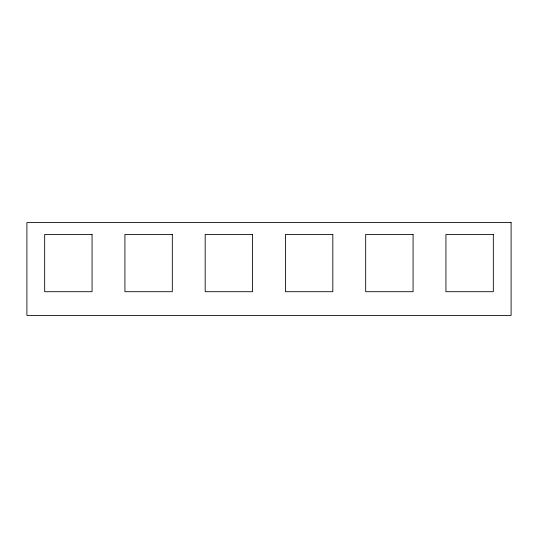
<?xml version="1.0" encoding="UTF-8"?>
<svg xmlns="http://www.w3.org/2000/svg" width="538" height="538" viewBox="0 0 538 538"><rect width="100%" height="100%" fill="white"/><g stroke="black" fill="none" stroke-linecap="round" stroke-linejoin="round"><path stroke-width="0.81" d="M511.1 222.597L26.9 222.597L26.9 315.402L511.1 315.402L511.1 222.597M92.065 234.44L44.674 234.44L44.674 291.71L92.065 291.71L92.065 234.44M172.315 234.44L124.924 234.44L124.924 291.71L172.315 291.71L172.315 234.44M252.571 234.44L205.18 234.44L205.18 291.71L252.571 291.71L252.571 234.44M332.82 234.44L285.429 234.44L285.429 291.71L332.82 291.71L332.82 234.44M413.076 234.44L365.685 234.44L365.685 291.71L413.076 291.71L413.076 234.44M493.326 234.44L445.935 234.44L445.935 291.71L493.326 291.71L493.326 234.44"/></g></svg>
